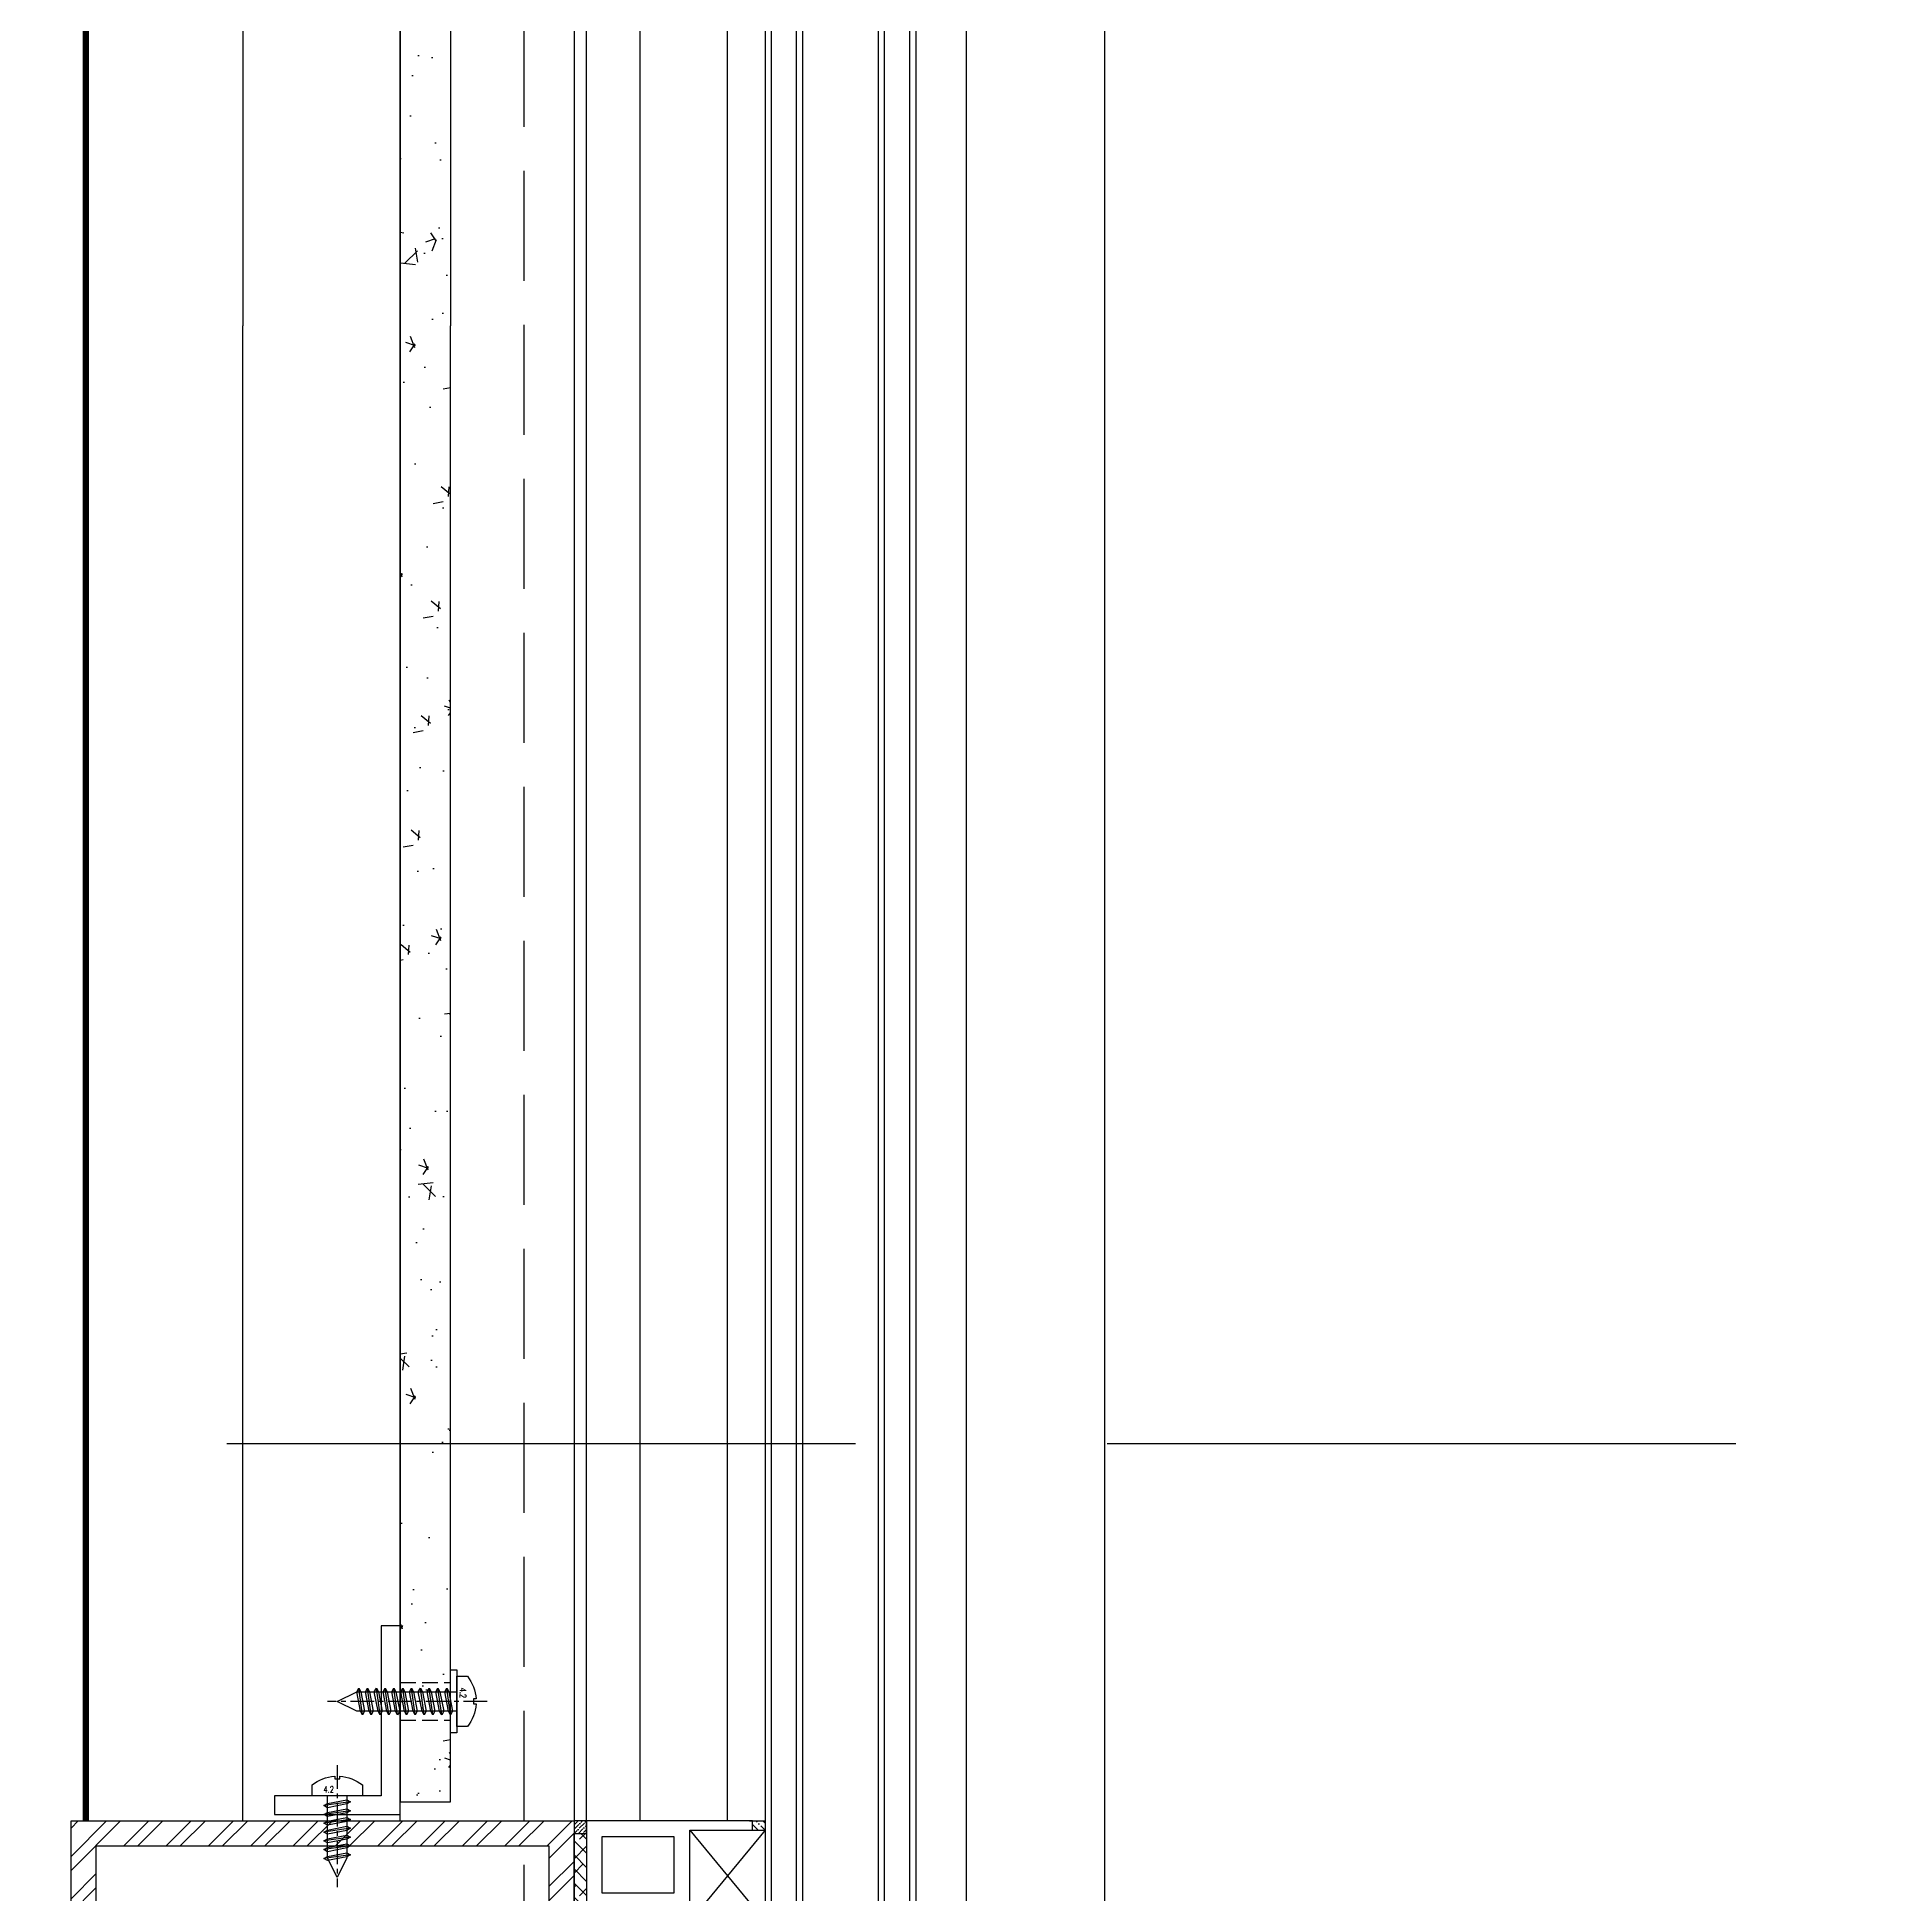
# Model space of a CAD drawing. Extents: x 220580 to 2027826, y -309201 to 71987.
# Drawn here: x 323563.8 to 323857.7, y -152851.1 to -152555.6 of the extents above; entities that cross this region are included whole.
import ezdxf
from ezdxf.enums import TextEntityAlignment as Align

# ---------------------------------------------------------------- set-up
doc = ezdxf.new("R2010")
doc.units = 0
for name, pattern in [('AUSGEZOGEN', [0]), ('CENTER', [2, 1.25, -0.25, 0.25, -0.25]), ('DASH', [0.35, 0.25, -0.1]), ('ZN-CENTER', [2, 1.25, -0.25, 0.25, -0.25]), ('ZN-DASH', [0.35, 0.25, -0.1]), ('ZN-DOT', [0.25, 0, -0.25])]:
    doc.linetypes.add(name, pattern=pattern)
for name, color, linetype in [('!ZN1-填充-8', 8, 'Continuous'), ('!ZN3-其它材质幕墙-60', 60, 'Continuous'), ('!ZN3-玻璃幕墙-4', 4, 'Continuous'), ('!ZN4-辅助材料-1', 1, 'Continuous'), ('!ZN4-配件-11', 11, 'Continuous'), ('!ZN5-钢材投影-40', 40, 'Continuous'), ('!ZN5-铝材投影-112', 112, 'Continuous'), ('!ZN5-铝材断面-6', 6, 'Continuous'), ('!ZN6-层高线-8', 8, 'ZN-DOT'), ('!ZN6-虚线-8', 8, 'ZN-DASH'), ('20剖面图$0$A-SFCE', 30, 'Continuous'), ('2钢材断面', 2, 'Continuous'), ('A_Hatch', 8, 'Continuous'), ('BM', 8, '保温棉'), ('DIM', 173, 'Continuous'), ('型材截面颜色', 253, 'Continuous')]:
    doc.layers.add(name, color=color, linetype=linetype)
doc.layers.add('0CABR-密封材料、垫片', color=195, linetype='Continuous', lineweight=9)
doc.layers.add('0填充', color=8, linetype='Continuous', lineweight=13)
doc.styles.add('DHTEXT-1', font='ROMANS.shx', dxfattribs={"width": 0.7, "bigfont": 'CHINESE.shx'})
doc.linetypes.add('保温棉', pattern='A,0.006248399999999999,-6.2484,[134,ltypeshp.shx,S=6.2484,R=0,X=-6.2484,Y=0],-12.4968,[134,ltypeshp.shx,S=6.2484,R=180,X=6.2484,Y=0],-6.2484', length=24.9998484)
doc.dimstyles.new('ZN200', dxfattribs={"dimscale": 200, "dimtxt": 2.5, "dimasz": 1.5, "dimexe": 1, "dimexo": 2, "dimgap": 0.9, "dimtad": 1, "dimdec": 0, "dimdsep": 46, "dimtxsty": 'DHTEXT-1', "dimblk": 'ARCHTICK', "dimcen": 2.5, "dimclrd": 173, "dimclre": 173, "dimclrt": 7, "dimazin": 2, "dimtfac": 1, "dimtdec": 0, "dimtix": 1, "dimtmove": 2, "dimatfit": 3, "dimfxl": 0, "dimtolj": 1, "dimtzin": 0, "dimarcsym": 0})

# ---------------------------------------------------------------- blocks, each defined once
blk = doc.blocks.new('20250822090122')
at = {"layer": 'A_Hatch'}
h = blk.add_hatch(dxfattribs=at)
h.set_pattern_fill('ANSI32', color=256)
h.set_pattern_definition([(45, (-80, -40), (-3.367596045400933, 3.367596045400933), []), (45, (-77.75493500000448, -40), (-3.367596045400933, 3.367596045400933), [])])
h.paths.add_polyline_path([(0, 40), (-80, 40), (-80, -40), (0, -40)])
h.paths.add_polyline_path([(-4, 36), (-4, -36), (-76, -36), (-76, 36)], flags=16)
at = {"layer": '2钢材断面'}
for points in [[(-80, 40), (0, 40), (0, -40), (-80, -40)], [(-76, 36), (-4, 36), (-4, -36), (-76, -36)]]:
    blk.add_lwpolyline(points, close=True, dxfattribs=at)
blk = doc.blocks.new('20240131155736')
at = {"layer": '!ZN1-填充-8'}
h = blk.add_hatch(dxfattribs=at)
h.set_pattern_fill('ANSI36', color=256, scale=0.5, angle=270, style=0)
h.set_pattern_definition([(315, (4155.516182055328, -11794.82250172619), (1.543481520808761, -0.4209495056751171), [1.984375, -0.396875, 0, -0.396875])])
h.paths.add_polyline_path([(-0.7497986001617392, 0.7500036128367356), (-0.7497986001617392, -0.7500036128367356), (1.250202532093681, -0.7500036128367356), (1.250202532093681, 0.7500036128367356)])
at = {"layer": '!ZN4-辅助材料-1', "linetype": 'AUSGEZOGEN'}
blk.add_line((-1.250202532108233, 0.749996387068677), (1.250202532108233, 0.7500036128367356), dxfattribs=at)
blk = doc.blocks.new('20240131160147')
at = {"layer": '!ZN5-铝材断面-6'}
blk.add_lwpolyline([(-3.359996820086963, 1.24972521692689), (-3.360017300714389, 19.749725232934), (-0.8600173007143894, 19.749725232934), (-0.8599968200869625, -10.750274787526), (9.139988671027822, -10.75027476862306), (9.139988671027822, -12.25027476862306), (-17.2600001134706, -12.25027476875402), (-17.2600001134706, 15.24972523121687, -0.414213562373095), (-16.2600001134706, 16.24972523121687), (-15.06000012539153, 16.24972523121687, -0.414213562373095), (-14.06000012539153, 15.24972523121687), (-14.06000012539153, 13.74972523121687), (-14.2600001134706, 13.74972523121687, 0.414213562373095), (-14.7600001134706, 13.24972523121687), (-14.7600001134706, 1.249725235698861)], format="xyb", close=True, dxfattribs=at)
blk.add_lwpolyline([(-14.7600001134706, -0.7502747643011389), (-14.7600001134706, -9.750274768754025), (-3.359996820086963, -9.750274787525996), (-3.359996820086963, -0.7502747830731096)], close=True, dxfattribs=at)
at = {"layer": '!ZN1-填充-8', "ltscale": 50, "xscale": -1, "rotation": 180}
blk.add_blockref('20240131155736', (9.889797354408074, -11.50027115578996), dxfattribs=at)
blk = doc.blocks.new('20250822102610', base_point=(-89164.55327459493, -87453.63117898782))
at = {"layer": '!ZN1-填充-8'}
h = blk.add_hatch(dxfattribs=at)
h.set_pattern_fill('ANSI37', color=256, angle=-1.272221872585407e-14, style=0)
h.set_pattern_definition([(44.99999999999999, (0, 0), (-1.122532015133644, 1.122532015133644), []), (135, (0, 0), (-1.122532015133644, -1.122532015133644), [])])
edge = h.paths.add_edge_path()
edge.add_line((-89165.05327484866, -87423.13117512563), (-89151.55327484867, -87423.13118085341))
edge.add_line((-89151.55327484867, -87423.13118085341), (-89152.55327484867, -87424.13118000627))
edge.add_line((-89152.55327484867, -87424.13118000627), (-89152.55327484867, -87439.13118438769))
edge.add_line((-89152.55327484867, -87439.13118438769), (-89164.55327484867, -87439.13117682973))
edge.add_line((-89164.55327484867, -87439.13117682973), (-89164.55327484867, -87423.63117784967))
edge.add_arc((-89165.05327484867, -87423.63117512563), 0.5000000000074204, 359.9996878473482, 449.9999999983324)
at = {"layer": '!ZN1-填充-8', "ltscale": 100}
for p, q in [((-89152.5532746931, -87453.63117898782), (-89164.55327484867, -87439.13117682973)), ((-89164.55327459493, -87453.63117898782), (-89152.55327484867, -87439.13118438756))]:
    blk.add_line(p, q, dxfattribs=at)
at = {"layer": '!ZN4-辅助材料-1', "linetype": 'AUSGEZOGEN'}
blk.add_lwpolyline([(-89165.05327484866, -87423.13117512563), (-89151.55327484867, -87423.13118085341), (-89152.55327484867, -87424.13118000627), (-89152.55327484867, -87439.13118438769), (-89164.55327484867, -87439.13117682973), (-89164.55327484867, -87423.63117784967, 0.4142151580810171), (-89165.05327484866, -87423.13117512563), (-89165.05327484866, -87423.13117512563)], format="xyb", dxfattribs=at)
blk.add_lwpolyline([(-89152.55327484867, -87439.13118438768), (-89164.55327467559, -87439.13117716176), (-89164.55327469764, -87442.13117353823)], dxfattribs=at)
blk.add_lwpolyline([(-89164.55327459965, -87439.13117716176), (-89164.55327459493, -87453.63117898782), (-89152.5532746931, -87453.63117898782), (-89152.55327469783, -87439.13117716176)], close=True, dxfattribs=at)
blk = doc.blocks.new('20250822103338', base_point=(-89182.55327602196, -87455.13117897836))
at = {"layer": '0填充'}
h = blk.add_hatch(dxfattribs=at)
h.set_pattern_fill('ANSI38', color=256, angle=360, style=0)
h.set_pattern_definition([(45, (0, 0), (-1.122532015133644, 1.122532015133644), []), (134.9999999999999, (0, 0), (-3.367596045400932, 1.122532015133645), [3.96875, -2.38125])])
h.paths.add_polyline_path([(-89182.553276022, -87453.13117897836), (-89180.55327602198, -87453.13117897836), (-89180.55327602211, -87427.6311789784), (-89182.55327602211, -87427.6311789784)])
at = {"layer": '型材截面颜色', "ltscale": 60}
h = blk.add_hatch(dxfattribs=at)
h.set_pattern_fill('ANSI36', color=256, scale=0.3, angle=90.00000000000001)
h.set_pattern_definition([(135, (0, 0), (-0.9260889124852567, 0.2525697034050699), [1.190625, -0.238125, 0, -0.238125])])
h.paths.add_polyline_path([(-89182.55327602196, -87455.13117898106), (-89182.55327602196, -87453.13104161006), (-89180.55326710995, -87453.1311102956), (-89180.55326710995, -87455.13124766659)])
at = {"layer": '!ZN4-辅助材料-1'}
for points in [[(-89180.55327602195, -87427.6311789784), (-89182.55327602195, -87427.6311789784), (-89182.55327602196, -87453.13117897836), (-89180.55327602196, -87453.13117897836)], [(-89182.55327602196, -87455.13117897836), (-89182.55327602196, -87453.13104160737), (-89180.55326570052, -87453.13103338321), (-89180.55326570052, -87455.1311707542)]]:
    blk.add_lwpolyline(points, close=True, dxfattribs=at)
at = {"layer": '0CABR-密封材料、垫片'}
blk.add_lwpolyline([(-89180.55327602195, -87427.6311789784), (-89182.55327602195, -87427.6311789784), (-89182.55327602196, -87455.13117897836), (-89180.55327602196, -87455.13117897836)], close=True, dxfattribs=at)
blk = doc.blocks.new('20250822103828')
at = {"layer": '!ZN4-辅助材料-1', "ltscale": 100}
for name, p in [('20250822102610', (18.40000010126096, 1.499999990541255)), ('20250822103338', (0, 0))]:
    blk.add_blockref(name, p, dxfattribs=at)
at = {"layer": '!ZN6-虚线-8', "ltscale": 50}
blk.add_blockref('20240131160147', (19.26000011348515, 12.25027476875402), dxfattribs=at)
blk = doc.blocks.new('*U1874')
at = {"layer": '!ZN1-填充-8'}
for p, q in [((-23, 8.000001027903636), (-23.00000000001455, 425.0000000494219)), ((-19.00000102947524, 7.999999998435669), (-19.00000102947524, 424.999999019954)), ((-4.999999091349309, 7.999999998435669), (-4.999999091363861, 424.999999019954)), ((-1.000000120824552, 8.000001027903636), (-1.000000120839104, 425.0000000494219))]:
    blk.add_line(p, q, dxfattribs=at)
at = {"layer": '!ZN3-玻璃幕墙-4'}
for points in [[(-24.00000000001455, 425.0000000494219), (-24, 9.000001027903636), (-23, 8.000001027903636), (-19, 8.000001027903636), (-18, 9.000001027903636), (-18.00000000001455, 425.0000000494219)], [(-6.000000000014552, 425.0000000494219), (-6, 9.000001027903636), (-5, 8.000001027903636), (-1, 8.000001027903636), (0, 9.000001027903636), (-1.455191522836685e-11, 425.0000000494219)]]:
    blk.add_lwpolyline(points, dxfattribs=at)
at = {"layer": '!ZN5-钢材投影-40', "ltscale": 0.3}
blk.add_line((-54.39999999999418, 425.0000000494219), (-54.39999999999418, -524.9999999505853), dxfattribs=at)
at = {"layer": '!ZN5-铝材投影-112'}
for p, q in [((-52.40170605068852, 39.99999999995634), (-52.40170605068852, 425.0000000494219)), ((-43.9017349172791, 39.99999999995634), (-43.9017349172791, 425.0000000494219)), ((-30.00001585268183, 39.99999999995634), (-30.00001585268183, 425.0000000494219)), ((7.999997113627614, 425.0000000494219), (7.999997113627614, -524.9999999505853)), ((30.0000000448199, 425.0000000494219), (30.0000000448199, -524.9999999505853))]:
    blk.add_line(p, q, dxfattribs=at)
at = {"layer": '!ZN6-虚线-8', "color": 8, "linetype": 'ZN-DASH', "ltscale": 70}
blk.add_line((-62.39999999999418, 425.0000000494219), (-62.39999999999418, -524.9999999505853), dxfattribs=at)
at = {"layer": '!ZN4-辅助材料-1', "ltscale": 100, "xscale": -1, "rotation": 180}
blk.add_blockref('20250822103828', (-54.39999999999418, 40), dxfattribs=at)
at = {"layer": '!ZN5-铝材断面-6', "ltscale": 100}
blk.add_blockref('20250822090122', (-54.39999999999418, 0), dxfattribs=at)
blk = doc.blocks.new('*U1909')
at = {"linetype": 'ByBlock', "ltscale": 15}
for points in [[(-0.4970562745584175, 50.5999999996309), (-8.999999994412065, 50.5999999996309), (-8.999999994412065, 50.00000000000342), (-0.599999999627471, 50.00000000000342)], [(0.599999999627471, 50.00000000000342), (8.999999994412065, 50.00000000000342), (8.999999994412065, 50.5999999996309), (1.199999999254942, 50.5999999996309)]]:
    blk.add_lwpolyline(points, dxfattribs=at)
blk.add_lwpolyline([(0.599999999627471, 0.599999999627471), (0.599999999627471, 50.00000000000342, -0.414213562373095), (1.199999999254942, 50.5999999996309), (10.93635668896604, 50.5999999996309), (14.33912577864248, 51.19999999925837), (10.93635668896604, 51.79999999888584), (1.199999999254942, 51.79999999888584, 0.414213562373095), (-0.599999999627471, 50.00000000000342), (-0.599999999627471, 0.599999999627471)], format="xyb", dxfattribs=at)
at = {"color": 0, "linetype": 'ZN-CENTER', "ltscale": 6}
blk.add_lwpolyline([(16.10812437337995, 51.19999999925837), (1.199999999254942, 51.19999999925837, 0.4142135623730951), (0, 50.00000000000342), (0, -1.813810506033718)], format="xyb", dxfattribs=at)
at = {"linetype": 'ByBlock', "ltscale": 15}
blk.add_lwpolyline([(-8.999999994412065, 0.599999999627471), (-8.999999994412065, 0), (8.999999994412065, 0), (8.999999994412065, 0.599999999627471)], close=True, dxfattribs=at)
blk = doc.blocks.new('*U2091')
at = {"color": 0, "linetype": 'CENTER', "ltscale": 3}
blk.add_line((-4.851510917911964, 2.913225216616411e-13), (14.54315256367451, -8.526512829121202e-15), dxfattribs=at)
at = {"linetype": 'ByBlock', "ltscale": 10}
for p, q in [((0, 1.550000000000024), (9.895000016689004, 1.549999999999739)), ((0.9859588387780631, 2.110000000000021), (1.57904116122194, -2.110000000000007)), ((2.385958838778063, 2.109999999999977), (2.97904116122194, -2.110000000000051)), ((3.785958838778063, 2.109999999999933), (4.37904116122194, -2.110000000000094)), ((5.185958838778062, 2.109999999999889), (5.779041161221939, -2.110000000000138)), ((6.585958838778063, 2.109999999999845), (7.17904116122194, -2.110000000000182)), ((7.985958838778063, 2.109999999999801), (8.57904116122194, -2.110000000000226)), ((9.385958838778063, 2.109999999999757), (9.97904116122194, -2.11000000000027)), ((9.895000016689004, 1.549999999999739), (13, -2.927436071331612e-13)), ((9.895000016689004, -1.550000000000255), (0, -1.549999999999945)), ((13, -2.927436071331612e-13), (9.895000016689004, -1.550000000000255))]:
    blk.add_line(p, q, dxfattribs=at)
blk.add_lwpolyline([(-3.087680633323398, 0.4000000000000909, -0.1514667514007003), (-1.723475382979757, 4), (0, 4), (0, -4), (-1.723475382979757, -4, -0.1514667514007005), (-3.087680633323398, -0.4000000000000892), (-2.699999999999932, -0.3999999999999773), (-2.699999999999932, 0.4000000000000341)], format="xyb", close=True, dxfattribs=at)
for points in [[(1.255725010475717, -1.549999999999976), (0.6626426880318403, 1.550000000000018), (0.9859588387779494, 2.109999999999935), (1.309274989524115, 1.550000000000018), (1.902357311968163, -1.549999999999976), (1.57904116122194, -2.10999999999995)], [(2.655725010475717, -1.55000000000002), (2.06264268803184, 1.549999999999975), (2.385958838777949, 2.109999999999892), (2.709274989524115, 1.549999999999975), (3.302357311968163, -1.55000000000002), (2.97904116122194, -2.109999999999994)], [(4.055725010475717, -1.550000000000064), (3.46264268803184, 1.549999999999931), (3.785958838777949, 2.109999999999848), (4.109274989524115, 1.549999999999931), (4.702357311968163, -1.550000000000064), (4.37904116122194, -2.110000000000038)], [(5.455725010475716, -1.550000000000108), (4.86264268803184, 1.549999999999887), (5.185958838777949, 2.109999999999804), (5.509274989524115, 1.549999999999887), (6.102357311968162, -1.550000000000108), (5.779041161221939, -2.110000000000082)], [(6.855725010475717, -1.550000000000152), (6.26264268803184, 1.549999999999843), (6.585958838777949, 2.10999999999976), (6.909274989524115, 1.549999999999843), (7.502357311968162, -1.550000000000152), (7.17904116122194, -2.110000000000126)], [(8.255725010475718, -1.550000000000196), (7.66264268803184, 1.549999999999799), (7.985958838777949, 2.109999999999716), (8.309274989524116, 1.549999999999799), (8.902357311968164, -1.550000000000196), (8.57904116122194, -2.11000000000017)], [(9.655725010475717, -1.55000000000024), (9.06264268803184, 1.549999999999755), (9.385958838777949, 2.109999999999672), (9.709274989524115, 1.549999999999755), (10.30235731196816, -1.55000000000024), (9.97904116122194, -2.110000000000213)]]:
    blk.add_lwpolyline(points, close=True, dxfattribs=at)
at = {"layer": 'Defpoints', "color": 0, "ltscale": 10, "style": 'DHTEXT-1', "width": 0.7}
blk.add_text('4.2', height=1, rotation=90, dxfattribs=at).set_placement((-0.4943080637851551, -1.360906739295894), align=Align.CENTER)
blk = doc.blocks.new('*U2090')
at = {"color": 0, "linetype": 'CENTER', "ltscale": 3}
blk.add_line((-4.851510917911964, 2.913225216616411e-13), (20.54315256367451, -4.2632564145606e-15), dxfattribs=at)
at = {"linetype": 'ByBlock', "ltscale": 10}
for p, q in [((0, 1.550000000000024), (15.895000016689, 1.549999999999744)), ((0.9859588387780631, 2.110000000000021), (1.57904116122194, -2.110000000000007)), ((2.385958838778063, 2.109999999999994), (2.97904116122194, -2.110000000000034)), ((3.785958838778063, 2.109999999999967), (4.37904116122194, -2.110000000000061)), ((5.185958838778062, 2.10999999999994), (5.779041161221939, -2.110000000000087)), ((6.585958838778063, 2.109999999999913), (7.17904116122194, -2.110000000000114)), ((7.985958838778063, 2.109999999999886), (8.57904116122194, -2.110000000000142)), ((9.385958838778063, 2.109999999999859), (9.97904116122194, -2.110000000000168)), ((10.78595883877806, 2.109999999999832), (11.37904116122194, -2.110000000000196)), ((12.18595883877806, 2.109999999999805), (12.77904116122194, -2.110000000000222)), ((13.58595883877806, 2.109999999999778), (14.17904116122194, -2.110000000000249)), ((14.98595883877806, 2.109999999999751), (15.57904116122194, -2.110000000000277)), ((15.895000016689, 1.549999999999744), (19, -2.884803507186006e-13)), ((15.895000016689, -1.550000000000251), (0, -1.549999999999945)), ((19, -2.884803507186006e-13), (15.895000016689, -1.550000000000251))]:
    blk.add_line(p, q, dxfattribs=at)
blk.add_lwpolyline([(-3.087680633323398, 0.4000000000000909, -0.1514667514007003), (-1.723475382979757, 4), (0, 4), (0, -4), (-1.723475382979757, -4, -0.1514667514007005), (-3.087680633323398, -0.4000000000000892), (-2.699999999999932, -0.3999999999999773), (-2.699999999999932, 0.4000000000000341)], format="xyb", close=True, dxfattribs=at)
for points in [[(1.255725010475717, -1.549999999999976), (0.6626426880318403, 1.550000000000018), (0.9859588387779494, 2.109999999999935), (1.309274989524115, 1.550000000000018), (1.902357311968163, -1.549999999999976), (1.57904116122194, -2.10999999999995)], [(2.655725010475717, -1.550000000000003), (2.06264268803184, 1.549999999999991), (2.385958838777949, 2.109999999999908), (2.709274989524115, 1.549999999999991), (3.302357311968163, -1.550000000000003), (2.97904116122194, -2.109999999999977)], [(4.055725010475717, -1.55000000000003), (3.46264268803184, 1.549999999999965), (3.785958838777949, 2.109999999999881), (4.109274989524115, 1.549999999999965), (4.702357311968163, -1.55000000000003), (4.37904116122194, -2.110000000000004)], [(5.455725010475716, -1.550000000000057), (4.86264268803184, 1.549999999999937), (5.185958838777949, 2.109999999999855), (5.509274989524115, 1.549999999999937), (6.102357311968162, -1.550000000000057), (5.779041161221939, -2.110000000000031)], [(6.855725010475717, -1.550000000000084), (6.26264268803184, 1.549999999999911), (6.585958838777949, 2.109999999999828), (6.909274989524115, 1.549999999999911), (7.502357311968162, -1.550000000000084), (7.17904116122194, -2.110000000000058)], [(8.255725010475718, -1.550000000000111), (7.66264268803184, 1.549999999999883), (7.985958838777949, 2.1099999999998), (8.309274989524116, 1.549999999999883), (8.902357311968164, -1.550000000000111), (8.57904116122194, -2.110000000000085)], [(9.655725010475717, -1.550000000000138), (9.06264268803184, 1.549999999999857), (9.385958838777949, 2.109999999999774), (9.709274989524115, 1.549999999999857), (10.30235731196816, -1.550000000000138), (9.97904116122194, -2.110000000000111)], [(11.05572501047572, -1.550000000000165), (10.46264268803184, 1.54999999999983), (10.78595883877795, 2.109999999999746), (11.10927498952411, 1.54999999999983), (11.70235731196816, -1.550000000000165), (11.37904116122194, -2.110000000000139)], [(12.45572501047572, -1.550000000000192), (11.86264268803184, 1.549999999999803), (12.18595883877795, 2.10999999999972), (12.50927498952412, 1.549999999999803), (13.10235731196816, -1.550000000000192), (12.77904116122194, -2.110000000000166)], [(13.85572501047572, -1.550000000000219), (13.26264268803184, 1.549999999999776), (13.58595883877795, 2.109999999999693), (13.90927498952411, 1.549999999999776), (14.50235731196816, -1.550000000000219), (14.17904116122194, -2.110000000000193)], [(15.25572501047572, -1.550000000000246), (14.66264268803184, 1.549999999999749), (14.98595883877795, 2.109999999999665), (15.30927498952412, 1.549999999999749), (15.90235731196816, -1.550000000000246), (15.57904116122194, -2.11000000000022)]]:
    blk.add_lwpolyline(points, close=True, dxfattribs=at)
at = {"layer": 'Defpoints', "color": 0, "ltscale": 10, "style": 'DHTEXT-1', "width": 0.7}
blk.add_text('4.2', height=1, rotation=90, dxfattribs=at).set_placement((-0.4943080637851551, -1.360906739295894), align=Align.CENTER)
blk = doc.blocks.new('*U1839')
at = {"linetype": 'ByBlock', "ltscale": 10}
blk.add_lwpolyline([(0, -5), (1, -5), (1, 5), (0, 5)], close=True, dxfattribs=at)
blk = doc.blocks.new('*U1778')
at = {"layer": '!ZN1-填充-8', "ltscale": 10}
h = blk.add_hatch(dxfattribs=at)
h.set_pattern_fill('AR-CONC', color=8, scale=10)
h.set_pattern_definition([(49.99999999999999, (186.9277592031826, 0), (18.2184668996004, -1.593908553890308), [1.905, -20.955]), (355, (186.9277592031826, 0), (-3.524282597566698, 19.105664288218), [1.524, -16.764]), (100.451, (188.4459592031826, -0.132825), (14.69425016659592, 17.51166878202919), [1.619, -17.809]), (46.18420000000002, (186.9277592031826, 5.08), (27.10790408921299, -4.204232793272713), [2.857499999999998, -31.43249999999999]), (96.6356, (189.1867492031826, 4.729649999999999), (23.74042344662372, 24.74255558900492), [2.4285, -26.7135]), (351.1840000000001, (186.9277592031826, 5.08), (23.74046058139339, 24.74251178605977), [2.286, -25.146]), (21, (189.4677592031826, 3.81), (15.16148798353833, -10.22655185167625), [1.905, -20.955]), (326.0000000000001, (189.4677592031826, 3.81), (6.180202834764708, 18.41879661223193), [1.524, -16.764]), (71.4514, (190.7312092031826, 2.95779), (21.34164907701244, 8.192285771605745), [1.619, -17.809]), (37.50000000000001, (186.9277592031826, 0), (0.308860325059182, 8.455503887315311), [0, -16.5608, 0, -17.018, 0, -16.8275]), (7.499999999999999, (186.9277592031826, 0), (6.681966251030574, 10.01805748181195), [0, -9.7028, 0, -16.1798, 0, -6.4135]), (327.5, (181.2635592031826, 0), (13.55905951668714, -0.5728743992673435), [0, -6.35, 0, -19.812, 0, -26.289]), (317.5, (178.7235592031826, 0), (14.81291813860181, 2.542649103333303), [0, -8.255, 0, -13.1572, 0, -18.669])])
edge = h.paths.add_edge_path()
edge.add_line((394.1575950642869, 8), (0, 8))
edge.add_line((0, 8), (0, 0))
edge.add_line((0, 0), (394.1575950642869, 0))
at = {"layer": '!ZN1-填充-8', "const_width": 1}
blk.add_lwpolyline([(-2.999999998137184, 58), (394.1575950642869, 58)], dxfattribs=at)
at = {"layer": '!ZN3-其它材质幕墙-60', "ltscale": 20}
blk.add_lwpolyline([(394.1575950642869, 8), (0, 8), (0, 0), (394.1575950642869, 0)], dxfattribs=at)
at = {"layer": '!ZN5-铝材投影-112'}
blk.add_lwpolyline([(-2, 8), (28, 8), (28, 11), (1, 11), (1, 28), (-2, 28)], close=True, dxfattribs=at)
at = {"layer": '!ZN6-虚线-8', "color": 8, "linetype": 'ZN-DASH', "ltscale": 10}
for p, q in [((12.99999999999996, 8), (12.99999999999996, 0)), ((18.99999999999996, 8), (18.99999999999996, 0))]:
    blk.add_line(p, q, dxfattribs=at)
at = {"layer": 'BM'}
blk.add_line((-2.999999998137184, 33), (394.1575950642869, 33), dxfattribs=at)
at = {"layer": 'Defpoints', "color": 8}
blk.add_lwpolyline([(394.1575950642869, 58), (-2.999999998137184, 58), (-2.999999998137184, 8), (394.1575950642869, 8)], dxfattribs=at)
at = {"layer": '!ZN4-配件-11', "color": 1}
blk.add_blockref('*U1909', (300, 8), dxfattribs=at)
for name, p, rotation in [('*U2091', (1, 18), 180), ('*U2090', (16.00000000000005, -1), 89.99999999999997)]:
    blk.add_blockref(name, p, dxfattribs=dict(at, rotation=rotation))
at = {"layer": '!ZN4-配件-11', "extrusion": (0, 0, -1), "zscale": -1, "rotation": 270}
blk.add_blockref('*U1839', (-15.99999999999976, -8.881784197001252e-16), dxfattribs=at)
blk = doc.blocks.new('*U1912')
at = {"linetype": 'ByBlock', "ltscale": 10}
blk.add_lwpolyline([(0, -5), (1, -5), (1, 5), (0, 5)], close=True, dxfattribs=at)
blk = doc.blocks.new('20250828170426')
at = {"layer": '!ZN1-填充-8', "ltscale": 10}
h = blk.add_hatch(dxfattribs=at)
h.set_pattern_fill('AR-CONC', color=8, scale=10, angle=90.00000000000001)
h.set_pattern_definition([(140, (-274.0000168120605, 12520.61256914158), (1.5939085538903, 18.2184668996004), [1.905, -20.955]), (85.00000000000001, (-274.0000168120605, 12520.61256914158), (-19.105664288218, -3.524282597566706), [1.524, -16.764]), (190.451, (-273.8671918120817, 12522.1307691416), (-17.5116687820292, 14.69425016659592), [1.619, -17.809]), (136.1842, (-279.0800168120768, 12520.61256914158), (4.2042327932727, 27.10790408921299), [2.857499999999996, -31.43249999999997]), (186.6356, (-278.7296668121126, 12522.87155914158), (-24.74255558900493, 23.7404234466237), [2.4285, -26.7135]), (81.18400000000004, (-279.0800168120768, 12520.61256914158), (-24.74251178605978, 23.74046058139338), [2.286, -25.146]), (111, (-277.8100168120582, 12523.15256914159), (10.22655185167624, 15.16148798353833), [1.905, -20.955]), (56.00000000000004, (-277.8100168120582, 12523.15256914159), (-18.41879661223193, 6.1802028347647), [1.524, -16.764]), (161.4514, (-276.9578068120754, 12524.41601914159), (-8.192285771605754, 21.34164907701244), [1.618999999999996, -17.80899999999994]), (127.5, (-274.0000168120605, 12520.61256914158), (-8.455503887315311, 0.3088603250591783), [0, -16.5608, 0, -17.018, 0, -16.8275]), (97.49999999999993, (-274.0000168120605, 12520.61256914158), (-10.01805748181195, 6.68196625103057), [0, -9.702799999999998, 0, -16.1798, 0, -6.413499999999999]), (57.49999999999999, (-274.0000168120605, 12514.94836914158), (0.5728743992673375, 13.55905951668714), [0, -6.349999999999985, 0, -19.81199999999994, 0, -26.28899999999994]), (47.5, (-274.0000168120605, 12512.40836914157), (-2.54264910333331, 14.8129181386018), [0, -8.255, 0, -13.1572, 0, -18.669])])
edge = h.paths.add_edge_path()
edge.add_line((-282.0000168120605, 12727.84240500268), (-282.0000168120605, 12492.99999990963))
edge.add_line((-282.0000168120605, 12492.99999990966), (-274.0000168120605, 12492.99999990966))
edge.add_line((-274.0000168120605, 12492.99999990966), (-274.0000168120605, 12727.84240500271))
at = {"layer": '!ZN1-填充-8', "const_width": 1}
blk.add_lwpolyline([(-332.0000168120605, 12489.99999991152), (-332.0000168120605, 12727.84240500268)], dxfattribs=at)
at = {"layer": '!ZN3-其它材质幕墙-60', "ltscale": 20}
blk.add_lwpolyline([(-282.0000168120605, 12727.84240500268), (-282.0000168120605, 12492.99999990966), (-274.0000168120605, 12492.99999990966), (-274.0000168120605, 12727.84240500268)], dxfattribs=at)
at = {"layer": '!ZN5-铝材投影-112'}
blk.add_lwpolyline([(-282.0000168120605, 12490.99999990966), (-282.0000168120605, 12520.99999990966), (-285.0000168120605, 12520.99999990966), (-285.0000168120605, 12493.99999990966), (-302.0000168120605, 12493.99999990966), (-302.0000168120605, 12490.99999990966)], close=True, dxfattribs=at)
at = {"layer": '!ZN6-虚线-8', "color": 8, "linetype": 'ZN-DASH', "ltscale": 10}
for p, q in [((-282.0000168120605, 12511.99999990966), (-274.0000168120605, 12511.99999990966)), ((-282.0000168120605, 12505.99999990966), (-274.0000168120605, 12505.99999990966))]:
    blk.add_line(p, q, dxfattribs=at)
at = {"layer": 'BM'}
blk.add_line((-307.0000168120605, 12489.99999991152), (-307.0000168120605, 12727.84240500268), dxfattribs=at)
at = {"layer": 'Defpoints', "color": 8}
blk.add_lwpolyline([(-332.0000168120605, 12727.84240500268), (-332.0000168120605, 12489.99999991152), (-282.0000168120605, 12489.99999991152), (-282.0000168120605, 12727.84240500268)], dxfattribs=at)
at = {"layer": '!ZN4-配件-11', "extrusion": (0, 0, -1), "zscale": -1, "rotation": 180}
blk.add_blockref('*U1912', (274.0000168120605, 12508.99999990966), dxfattribs=at)
at = {"layer": '!ZN4-配件-11', "color": 1}
for name, p, rotation in [('*U2090', (-273.0000168120605, 12508.99999990966), 180), ('*U2091', (-292.0000168120605, 12493.99999990966), 270)]:
    blk.add_blockref(name, p, dxfattribs=dict(at, rotation=rotation))
at = {"xscale": -1.000000000000004, "rotation": 90}
blk.add_blockref('*U1778', (-274.0000168120605, 13122.000000067), dxfattribs=at)
at = {"ltscale": 50}
blk.add_blockref('*U1874', (-199.9367708786158, 12449.99999991152), dxfattribs=at)
blk = doc.blocks.new('_ArchTick')
at = {"color": 0, "linetype": 'ByBlock', "const_width": 0.4}
blk.add_lwpolyline([(-0.5, -0.5), (0.5, 0.5)], dxfattribs=at)
blk = doc.blocks.new('*D557')
at = {"layer": 'Defpoints', "color": 0, "ltscale": 2, "transparency": 16777216}
for p in [(323604.4539331027, -152079.3509701889), (325165.5943516184, -152079.3509701889), (323604.4539331027, -152879.3509702702)]:
    blk.add_point(p, dxfattribs=at)
at = {"layer": 'DIM', "color": 173, "linetype": 'ByBlock', "lineweight": -2, "ltscale": 2, "transparency": 16777216}
for p, q in [((325165.5943516184, -152079.3509701889), (325165.5943516184, -151779.3509701889)), ((324004.4539331027, -152079.3509701889), (325365.5943516184, -152079.3509701889)), ((325165.5943516184, -152879.3509702702), (325165.5943516184, -152079.3509701889)), ((324004.4539331027, -152879.3509702702), (325365.5943516184, -152879.3509702702)), ((325165.5943516184, -152879.3509702702), (325165.5943516184, -153179.3509702702))]:
    blk.add_line(p, q, dxfattribs=at)
at = {"layer": 'DIM', "color": 173, "lineweight": -2, "ltscale": 2, "transparency": 16777216, "xscale": 300, "yscale": 300, "zscale": 300}
for p, rotation in [((325165.5943516184, -152079.3509701889), 270), ((325165.5943516184, -152879.3509702702), 90)]:
    blk.add_blockref('_ArchTick', p, dxfattribs=dict(at, rotation=rotation))
at = {"layer": 'DIM', "color": 7, "ltscale": 2, "transparency": 16777216, "insert": (324735.5943516183, -152479.3509702296), "char_height": 500, "attachment_point": 5, "rotation": 90, "style": 'DHTEXT-1'}
blk.add_mtext('\\A1;800', dxfattribs=at)
blk = doc.blocks.new('*D871')
at = {"layer": 'Defpoints', "color": 0, "ltscale": 2, "transparency": 16777216}
for p in [(323604.4539331027, -152879.3509702702), (325165.5943516167, -152879.3509702702), (323604.4539331027, -153829.3509702701)]:
    blk.add_point(p, dxfattribs=at)
at = {"layer": 'DIM', "color": 173, "linetype": 'ByBlock', "lineweight": -2, "ltscale": 2, "transparency": 16777216}
for p, q in [((325165.5943516167, -152879.3509702702), (325165.5943516167, -152579.3509702702)), ((324004.4539331027, -152879.3509702702), (325365.5943516167, -152879.3509702702)), ((325165.5943516167, -153829.3509702701), (325165.5943516167, -152879.3509702702)), ((324004.4539331027, -153829.3509702701), (325365.5943516167, -153829.3509702701)), ((325165.5943516167, -153829.3509702701), (325165.5943516167, -154129.3509702701))]:
    blk.add_line(p, q, dxfattribs=at)
at = {"layer": 'DIM', "color": 173, "lineweight": -2, "ltscale": 2, "transparency": 16777216, "xscale": 300, "yscale": 300, "zscale": 300}
for p, rotation in [((325165.5943516167, -152879.3509702702), 270), ((325165.5943516167, -153829.3509702701), 90)]:
    blk.add_blockref('_ArchTick', p, dxfattribs=dict(at, rotation=rotation))
at = {"layer": 'DIM', "color": 7, "ltscale": 2, "transparency": 16777216, "insert": (324735.5943516166, -153354.3509702702), "char_height": 500, "attachment_point": 5, "rotation": 90, "style": 'DHTEXT-1'}
blk.add_mtext('\\A1;950', dxfattribs=at)

msp = doc.modelspace()

# ---------------------------------------------------------------- linework, layer by layer
at = {"layer": '!ZN6-层高线-8', "linetype": 'DASH', "ltscale": 400}
msp.add_line((329714.0096038308, -152779.3509701894), (319900.9251427283, -152779.3509701894), dxfattribs=at)

# ---------------------------------------------------------------- next in the draw order: block references
at = {"layer": '20剖面图$0$A-SFCE', "ltscale": 40}
msp.add_blockref('20250828170426', (323903.5645583125, -165329.3509701817), dxfattribs=at)

# ---------------------------------------------------------------- next in the draw order: dimensions: what is measured, and where the dimension line sits
at = {"layer": 'DIM', "ltscale": 2}
for base, p1, p2, picture, middle in [((325165.5943516184, -152079.3509701889), (323604.4539331025, -152879.3509702702), (323604.4539331025, -152079.3509701888), '*D557', (324735.5943516183, -152479.3509702296)), ((325165.5943516167, -152879.3509702702), (323604.4539331025, -153829.3509702701), (323604.4539331025, -152879.3509702702), '*D871', (324735.5943516166, -153354.3509702702))]:
    dim = msp.add_linear_dim(base=base, p1=p1, p2=p2, angle=90, dimstyle='ZN200', dxfattribs=at)
    dim.commit()
    dim.dimension.update_dxf_attribs({"geometry": picture, "text_midpoint": middle})

doc.saveas('drawing.dxf')
